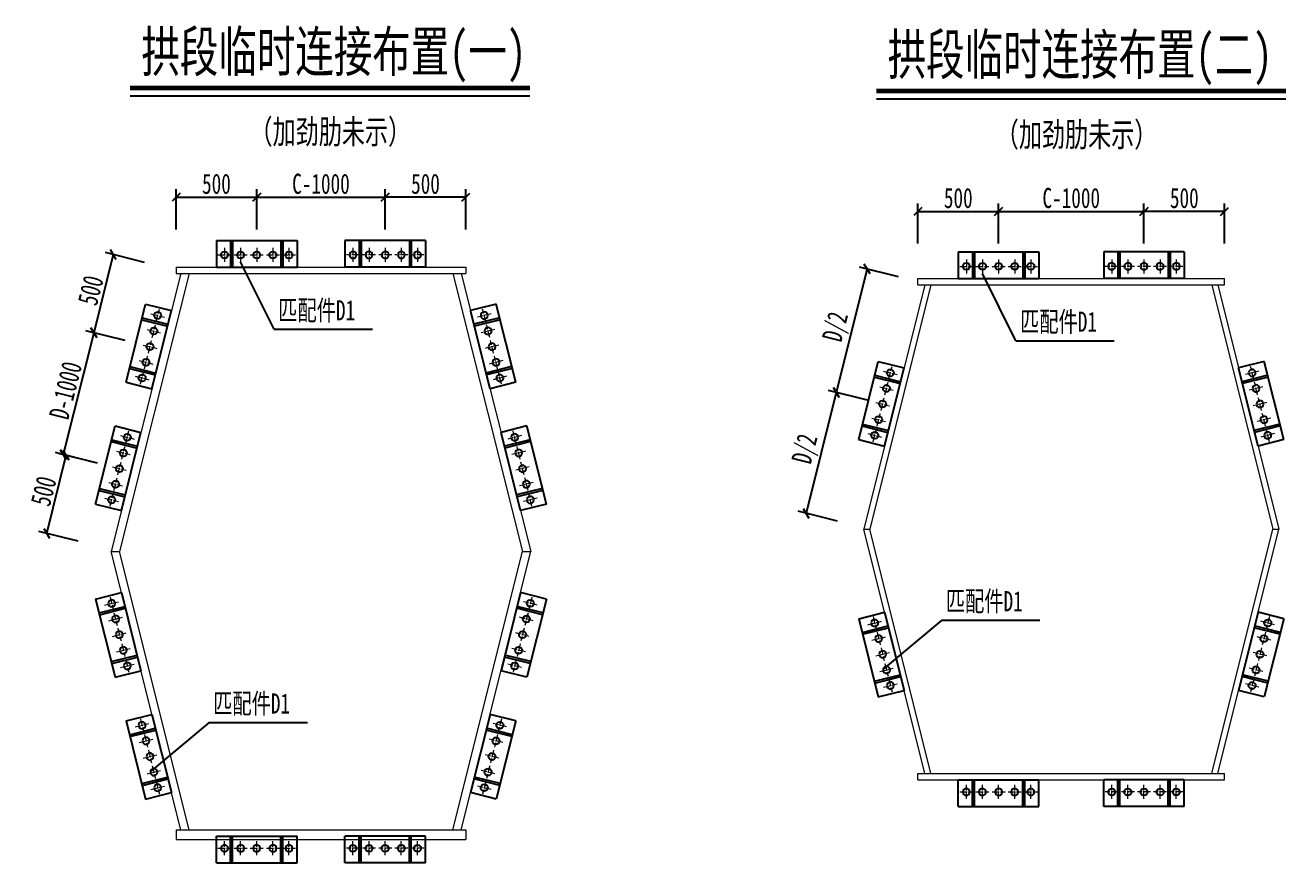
# Model space of a CAD drawing. Extents: x -51050 to 71428, y 3712 to 50864.
# Drawn here: x 3095 to 10914, y 7166 to 12365 of the extents above; entities that cross this region are included whole.
import ezdxf

# ---------------------------------------------------------------- set-up
doc = ezdxf.new("R2010")
doc.units = 0
doc.header["$LTSCALE"] = 100
doc.header["$MEASUREMENT"] = 0
doc.linetypes.add('CENTER2', pattern=[1.125, 0.75, -0.125, 0.125, -0.125])
doc.layers.get('0').update_dxf_attribs({"linetype": 'CONTINUOUS'})
doc.layers.get('DEFPOINTS').update_dxf_attribs({"color": 8, "linetype": 'CONTINUOUS'})
for name, color, linetype, lineweight in [('center', 2, 'CENTER2', 13), ('text', 7, 'CONTINUOUS', 15), ('标注', 4, 'CONTINUOUS', 13), ('标题上划线', 6, 'CONTINUOUS', 60), ('横隔板', 6, 'CENTER2', 18), ('轮廓线', 3, 'CONTINUOUS', 25)]:
    doc.layers.add(name, color=color, linetype=linetype, lineweight=lineweight)
doc.styles.get("Standard").update_dxf_attribs({"font": '仿宋_GB2312.ttf', "width": 0.7})
doc.styles.add('样式 1', font='仿宋_GB2312.ttf', dxfattribs={"width": 0.7})
doc.dimstyles.new('1', dxfattribs={"dimscale": 0, "dimtxt": 2.5, "dimasz": 1, "dimexe": 1, "dimexo": 2.5, "dimgap": 1, "dimtad": 1, "dimdec": 0, "dimlfac": 0.666667, "dimzin": 0, "dimdsep": 46, "dimtxsty": 'Standard', "dimblk": 'OBLIQUE', "dimcen": 0, "dimclrd": 256, "dimclre": 256, "dimadec": 0, "dimazin": 0, "dimtfac": 0.00144, "dimtdec": 0, "dimtofl": 0, "dimtmove": 2, "dimatfit": 3, "dimldrblk": 'OBLIQUE', "dimfxl": 4, "dimfxlon": 1, "dimtolj": 1, "dimtzin": 0, "dimarcsym": 0})

# ---------------------------------------------------------------- blocks, each defined once
blk = doc.blocks.new('LIANJIE')
at = {"layer": 'center', "linetype": 'CENTER2', "ltscale": 0.6}
for p, q in [((-200, 118.5), (-200, 31.5)), ((-100, 118.5), (-100, 31.5)), ((0, 118.5), (0, 31.5)), ((100, 118.5), (100, 31.5)), ((200, 118.5), (200, 31.5)), ((-240.5, 75), (-159.5, 75)), ((-140.5, 75), (-59.5, 75)), ((-40.5, 75), (40.5, 75)), ((59.5, 75), (140.5, 75)), ((159.5, 75), (240.5, 75))]:
    blk.add_line(p, q, dxfattribs=at)
at = {"layer": '轮廓线', "ltscale": 4}
for p, q in [((-250, 165), (-250, 0)), ((-162, 165), (-162, 0)), ((-150, 165), (-150, 0)), ((150, 165), (150, 0)), ((162, 165), (162, 0)), ((250, 165), (250, 0)), ((-250, 0), (250, 0))]:
    blk.add_line(p, q, dxfattribs=at)
at = {"layer": '轮廓线', "ltscale": 200}
blk.add_line((-250, 165), (250, 165), dxfattribs=at)
at = {"layer": '轮廓线'}
for centre in [(-200, 75), (-100, 75), (0, 75), (100, 75), (200, 75)]:
    blk.add_circle(centre, 21.7, dxfattribs=at)
blk = doc.blocks.new('_Oblique')
at = {"color": 0, "linetype": 'ByBlock', "lineweight": -2}
blk.add_line((-0.5, -0.5), (0.5, 0.5), dxfattribs=at)
blk = doc.blocks.new('*D98')
at = {"layer": 'DEFPOINTS', "color": 0, "transparency": 16777216}
for p in [(4531.1, 11297.3), (4031.1, 10864.1), (4531.1, 10864.1)]:
    blk.add_point(p, dxfattribs=at)
at = {"layer": '标注', "lineweight": -2, "transparency": 16777216}
for p, q in [((4031.1, 11097.3), (4031.1, 11347.3)), ((4531.1, 11097.3), (4531.1, 11347.3)), ((4031.1, 11297.3), (4531.1, 11297.3))]:
    blk.add_line(p, q, dxfattribs=at)
at = {"layer": '标注', "lineweight": -2, "transparency": 16777216, "xscale": 50.00000001067468, "yscale": 50.00000001067468, "zscale": 50.00000001067468, "rotation": 180}
blk.add_blockref('_Oblique', (4031.1, 11297.3), dxfattribs=at)
at = {"layer": '标注', "lineweight": -2, "transparency": 16777216, "xscale": 50.00000001067468, "yscale": 50.00000001067468, "zscale": 50.00000001067468}
blk.add_blockref('_Oblique', (4531.1, 11297.3), dxfattribs=at)
at = {"layer": '标注', "transparency": 16777216, "insert": (4281.1, 11379.8), "char_height": 125, "attachment_point": 5}
blk.add_mtext('\\A1;500', dxfattribs=at)
blk = doc.blocks.new('*D99')
at = {"layer": 'DEFPOINTS', "color": 0, "transparency": 16777216}
for p in [(5327.8, 11297.3), (5327.8, 10864.1), (5827.8, 10864.1)]:
    blk.add_point(p, dxfattribs=at)
at = {"layer": '标注', "lineweight": -2, "transparency": 16777216}
for p, q in [((5327.8, 11097.3), (5327.8, 11347.3)), ((5827.8, 11097.3), (5827.8, 11347.3)), ((5827.8, 11297.3), (5327.8, 11297.3))]:
    blk.add_line(p, q, dxfattribs=at)
at = {"layer": '标注', "lineweight": -2, "transparency": 16777216, "xscale": 50.00000001067468, "yscale": 50.00000001067468, "zscale": 50.00000001067468, "rotation": 180}
blk.add_blockref('_Oblique', (5327.8, 11297.3), dxfattribs=at)
at = {"layer": '标注', "lineweight": -2, "transparency": 16777216, "xscale": 50.00000001067468, "yscale": 50.00000001067468, "zscale": 50.00000001067468}
blk.add_blockref('_Oblique', (5827.8, 11297.3), dxfattribs=at)
at = {"layer": '标注', "transparency": 16777216, "insert": (5577.8, 11379.8), "char_height": 125, "attachment_point": 5}
blk.add_mtext('\\A1;500', dxfattribs=at)
blk = doc.blocks.new('*D100')
at = {"layer": 'DEFPOINTS', "color": 0, "transparency": 16777216}
for p in [(5327.8, 11297.3), (4531.1, 10864.1), (5327.8, 10864.1)]:
    blk.add_point(p, dxfattribs=at)
at = {"layer": '标注', "lineweight": -2, "transparency": 16777216}
for p, q in [((4531.1, 11097.3), (4531.1, 11347.3)), ((5327.8, 11097.3), (5327.8, 11347.3)), ((4531.1, 11297.3), (5327.8, 11297.3))]:
    blk.add_line(p, q, dxfattribs=at)
at = {"layer": '标注', "lineweight": -2, "transparency": 16777216, "xscale": 50.00000001067468, "yscale": 50.00000001067468, "zscale": 50.00000001067468, "rotation": 180}
blk.add_blockref('_Oblique', (4531.1, 11297.3), dxfattribs=at)
at = {"layer": '标注', "lineweight": -2, "transparency": 16777216, "xscale": 50.00000001067468, "yscale": 50.00000001067468, "zscale": 50.00000001067468}
blk.add_blockref('_Oblique', (5327.8, 11297.3), dxfattribs=at)
at = {"layer": '标注', "transparency": 16777216, "insert": (4929.5, 11379.8), "char_height": 125, "attachment_point": 5}
blk.add_mtext('\\A1;C-1000', dxfattribs=at)
blk = doc.blocks.new('*D101')
at = {"layer": 'DEFPOINTS', "color": 0, "transparency": 16777216}
for p in [(4111.1, 10824.1), (3520.1, 10456.5), (3989.8, 10339.1)]:
    blk.add_point(p, dxfattribs=at)
at = {"layer": '标注', "lineweight": -2, "transparency": 16777216}
for p, q in [((3835.4, 10893.1), (3592.9, 10953.7)), ((3641.4, 10941.6), (3520.1, 10456.5)), ((3714.1, 10408), (3471.6, 10468.6))]:
    blk.add_line(p, q, dxfattribs=at)
at = {"layer": '标注', "lineweight": -2, "transparency": 16777216, "xscale": 50.00000001067468, "yscale": 50.00000001067468, "zscale": 50.00000001067468}
for p, rotation in [((3641.4, 10941.6), 75.963756532074), ((3520.1, 10456.5), 255.963756532074)]:
    blk.add_blockref('_Oblique', p, dxfattribs=dict(at, rotation=rotation))
at = {"layer": '标注', "transparency": 16777216, "insert": (3500.7, 10719.1), "char_height": 125, "attachment_point": 5, "rotation": 75.96376}
blk.add_mtext('\\A1;500', dxfattribs=at)
blk = doc.blocks.new('*D102')
at = {"layer": 'DEFPOINTS', "color": 0, "transparency": 16777216}
for p in [(3349.6, 9695.5), (3800.7, 9582.7), (3679.5, 9097.6)]:
    blk.add_point(p, dxfattribs=at)
at = {"layer": '标注', "lineweight": -2, "transparency": 16777216}
for p, q in [((3228.4, 9210.4), (3349.6, 9695.5)), ((3543.7, 9647), (3301.1, 9707.6)), ((3422.4, 9161.9), (3179.9, 9222.5))]:
    blk.add_line(p, q, dxfattribs=at)
at = {"layer": '标注', "lineweight": -2, "transparency": 16777216, "xscale": 50.00000001067468, "yscale": 50.00000001067468, "zscale": 50.00000001067468}
for p, rotation in [((3349.6, 9695.5), 75.96375653207353), ((3228.4, 9210.4), 255.9637565320735)]:
    blk.add_blockref('_Oblique', p, dxfattribs=dict(at, rotation=rotation))
at = {"layer": '标注', "transparency": 16777216, "insert": (3209, 9473), "char_height": 125, "attachment_point": 5, "rotation": 75.96376}
blk.add_mtext('\\A1;500', dxfattribs=at)
blk = doc.blocks.new('*D103')
at = {"layer": 'DEFPOINTS', "color": 0, "transparency": 16777216}
for p in [(9132.3, 11209.1), (8632.3, 10793.2), (9132.3, 10793.2)]:
    blk.add_point(p, dxfattribs=at)
at = {"layer": '标注', "lineweight": -2, "transparency": 16777216}
for p, q in [((8632.3, 11009.1), (8632.3, 11259.1)), ((9132.3, 11009.1), (9132.3, 11259.1)), ((8632.3, 11209.1), (9132.3, 11209.1))]:
    blk.add_line(p, q, dxfattribs=at)
at = {"layer": '标注', "lineweight": -2, "transparency": 16777216, "xscale": 50.00000001067468, "yscale": 50.00000001067468, "zscale": 50.00000001067468, "rotation": 180}
blk.add_blockref('_Oblique', (8632.3, 11209.1), dxfattribs=at)
at = {"layer": '标注', "lineweight": -2, "transparency": 16777216, "xscale": 50.00000001067468, "yscale": 50.00000001067468, "zscale": 50.00000001067468}
blk.add_blockref('_Oblique', (9132.3, 11209.1), dxfattribs=at)
at = {"layer": '标注', "transparency": 16777216, "insert": (8882.3, 11291.6), "char_height": 125, "attachment_point": 5}
blk.add_mtext('\\A1;500', dxfattribs=at)
blk = doc.blocks.new('*D104')
at = {"layer": 'DEFPOINTS', "color": 0, "transparency": 16777216}
for p in [(10034.2, 11209.1), (9132.3, 10793.2), (10034.2, 10793.2)]:
    blk.add_point(p, dxfattribs=at)
at = {"layer": '标注', "lineweight": -2, "transparency": 16777216}
for p, q in [((9132.3, 11009.1), (9132.3, 11259.1)), ((10034.2, 11009.1), (10034.2, 11259.1)), ((9132.3, 11209.1), (10034.2, 11209.1))]:
    blk.add_line(p, q, dxfattribs=at)
at = {"layer": '标注', "lineweight": -2, "transparency": 16777216, "xscale": 50.00000001067468, "yscale": 50.00000001067468, "zscale": 50.00000001067468, "rotation": 180}
blk.add_blockref('_Oblique', (9132.3, 11209.1), dxfattribs=at)
at = {"layer": '标注', "lineweight": -2, "transparency": 16777216, "xscale": 50.00000001067468, "yscale": 50.00000001067468, "zscale": 50.00000001067468}
blk.add_blockref('_Oblique', (10034.2, 11209.1), dxfattribs=at)
at = {"layer": '标注', "transparency": 16777216, "insert": (9583.2, 11291.6), "char_height": 125, "attachment_point": 5}
blk.add_mtext('\\A1;C-1000', dxfattribs=at)
blk = doc.blocks.new('*D105')
at = {"layer": 'DEFPOINTS', "color": 0, "transparency": 16777216}
for p in [(10034.2, 11209.1), (10034.2, 10793.2), (10534.2, 10793.2)]:
    blk.add_point(p, dxfattribs=at)
at = {"layer": '标注', "lineweight": -2, "transparency": 16777216}
for p, q in [((10034.2, 11009.1), (10034.2, 11259.1)), ((10534.2, 11009.1), (10534.2, 11259.1)), ((10534.2, 11209.1), (10034.2, 11209.1))]:
    blk.add_line(p, q, dxfattribs=at)
at = {"layer": '标注', "lineweight": -2, "transparency": 16777216, "xscale": 50.00000001067468, "yscale": 50.00000001067468, "zscale": 50.00000001067468, "rotation": 180}
blk.add_blockref('_Oblique', (10034.2, 11209.1), dxfattribs=at)
at = {"layer": '标注', "lineweight": -2, "transparency": 16777216, "xscale": 50.00000001067468, "yscale": 50.00000001067468, "zscale": 50.00000001067468}
blk.add_blockref('_Oblique', (10534.2, 11209.1), dxfattribs=at)
at = {"layer": '标注', "transparency": 16777216, "insert": (10284.2, 11291.6), "char_height": 125, "attachment_point": 5}
blk.add_mtext('\\A1;500', dxfattribs=at)
blk = doc.blocks.new('*D112')
at = {"layer": 'DEFPOINTS', "color": 0, "transparency": 16777216}
for p in [(8712.3, 10753.2), (8125.6, 10085.1), (8520.6, 9986.3)]:
    blk.add_point(p, dxfattribs=at)
at = {"layer": '标注', "lineweight": -2, "transparency": 16777216}
for p, q in [((8317.3, 10851.9), (8125.6, 10085.1)), ((8511.3, 10803.4), (8268.8, 10864)), ((8319.6, 10036.6), (8077.1, 10097.2))]:
    blk.add_line(p, q, dxfattribs=at)
at = {"layer": '标注', "lineweight": -2, "transparency": 16777216, "xscale": 50.00000001067468, "yscale": 50.00000001067468, "zscale": 50.00000001067468}
for p, rotation in [((8317.3, 10851.9), 75.96375653207384), ((8125.6, 10085.1), 255.9637565320739)]:
    blk.add_blockref('_Oblique', p, dxfattribs=dict(at, rotation=rotation))
at = {"layer": '标注', "transparency": 16777216, "insert": (8132.2, 10490.8), "char_height": 125, "attachment_point": 5, "rotation": 75.96376}
blk.add_mtext('\\A1;D/2', dxfattribs=at)
blk = doc.blocks.new('*D113')
at = {"layer": 'DEFPOINTS', "color": 0, "transparency": 16777216}
for p in [(8520.6, 9986.3), (7938.2, 9335.7), (8333.2, 9236.9)]:
    blk.add_point(p, dxfattribs=at)
at = {"layer": '标注', "lineweight": -2, "transparency": 16777216}
for p, q in [((8319.6, 10036.6), (8077.1, 10097.2)), ((8125.6, 10085.1), (7938.2, 9335.7)), ((8132.3, 9287.2), (7889.7, 9347.8))]:
    blk.add_line(p, q, dxfattribs=at)
at = {"layer": '标注', "lineweight": -2, "transparency": 16777216, "xscale": 50.00000001067468, "yscale": 50.00000001067468, "zscale": 50.00000001067468}
for p, rotation in [((8125.6, 10085.1), 75.96375653207103), ((7938.2, 9335.7), 255.9637565320711)]:
    blk.add_blockref('_Oblique', p, dxfattribs=dict(at, rotation=rotation))
at = {"layer": '标注', "transparency": 16777216, "insert": (7942.7, 9732.7), "char_height": 125, "attachment_point": 5, "rotation": 75.96376}
blk.add_mtext('\\A1;D/2', dxfattribs=at)
blk = doc.blocks.new('*D114')
at = {"layer": 'DEFPOINTS', "color": 0, "transparency": 16777216}
for p in [(3989.8, 10339.1), (3331, 9700.1), (3800.7, 9582.7)]:
    blk.add_point(p, dxfattribs=at)
at = {"layer": '标注', "lineweight": -2, "transparency": 16777216}
for p, q in [((3520.1, 10456.5), (3331, 9700.1)), ((3714.1, 10408), (3471.6, 10468.6)), ((3525, 9651.6), (3282.5, 9712.3))]:
    blk.add_line(p, q, dxfattribs=at)
at = {"layer": '标注', "lineweight": -2, "transparency": 16777216, "xscale": 50.00000001067468, "yscale": 50.00000001067468, "zscale": 50.00000001067468}
for p, rotation in [((3520.1, 10456.5), 75.96375653207319), ((3331, 9700.1), 255.9637565320732)]:
    blk.add_blockref('_Oblique', p, dxfattribs=dict(at, rotation=rotation))
at = {"layer": '标注', "transparency": 16777216, "insert": (3345.5, 10098.3), "char_height": 125, "attachment_point": 5, "rotation": 75.96376}
blk.add_mtext('\\A1;D-1000', dxfattribs=at)

msp = doc.modelspace()

# ---------------------------------------------------------------- linework, layer by layer
for p, q in [((3746.4, 11926.5), (6225.7, 11926.5)), ((8374.8, 11908.6), (10913.7, 11908.6))]:
    msp.add_line(p, q)
at = {"ltscale": 4}
for p, q in [((4639, 10477.6), (4431.1, 10895.6)), ((9240.2, 10406.6), (9032.3, 10824.6)), ((4639, 10477.6), (5248.6, 10477.6)), ((9240.2, 10406.6), (9849.8, 10406.6)), ((8779.7, 8671.9), (8415.9, 8368.2)), ((8779.7, 8671.9), (9389.2, 8671.9)), ((4235.3, 8037.2), (3871.5, 7733.5)), ((4235.3, 8037.2), (4844.9, 8037.2))]:
    msp.add_line(p, q, dxfattribs=at)
at = {"layer": '标题上划线'}
for p, q in [((3746.4, 11976.5), (6225.7, 11976.5)), ((8374.8, 11958.6), (10913.7, 11958.6))]:
    msp.add_line(p, q, dxfattribs=at)
at = {"layer": '横隔板', "color": 2, "ltscale": 550}
for p, q in [((4059.5, 10824.1), (3627.9, 9097.6)), ((4111.1, 10824.1), (3679.5, 9097.6)), ((4031.1, 10864.1), (5827.8, 10864.1)), ((4031.1, 10864.1), (4031.1, 10824.1)), ((4031.1, 10824.1), (5827.8, 10824.1)), ((5747.8, 10824.1), (6179.5, 9097.6)), ((5799.4, 10824.1), (6231, 9097.6)), ((5827.8, 10864.1), (5827.8, 10824.1)), ((8632.3, 10793.2), (10534.2, 10793.2)), ((8632.3, 10753.2), (8632.3, 10793.2)), ((10534.2, 10753.2), (10534.2, 10793.2)), ((8675.2, 10753.2), (8296.1, 9236.9)), ((8712.3, 10753.2), (8333.2, 9236.9)), ((8632.3, 10753.2), (10534.2, 10753.2)), ((10454.2, 10753.2), (10833.2, 9236.9)), ((10491.3, 10753.2), (10870.3, 9236.9)), ((8675.2, 7720.7), (8296.1, 9236.9)), ((8296.1, 9236.9), (8333.2, 9236.9)), ((8712.3, 7720.7), (8333.2, 9236.9)), ((10454.2, 7720.7), (10833.2, 9236.9)), ((10491.3, 7720.7), (10870.3, 9236.9)), ((10833.2, 9236.9), (10870.3, 9236.9)), ((4059.5, 7371.1), (3627.9, 9097.6)), ((3627.9, 9097.6), (3679.5, 9097.6)), ((4111.1, 7371.1), (3679.5, 9097.6)), ((5747.8, 7371.1), (6179.5, 9097.6)), ((5799.4, 7371.1), (6231, 9097.6)), ((6179.5, 9097.6), (6231, 9097.6)), ((8632.3, 7720.7), (10534.2, 7720.7)), ((8632.3, 7680.7), (8632.3, 7720.7)), ((8632.3, 7680.7), (10534.2, 7680.7)), ((10534.2, 7680.7), (10534.2, 7720.7)), ((4031.1, 7371.1), (5827.8, 7371.1)), ((4031.1, 7371.1), (4031.1, 7311.1)), ((5827.8, 7371.1), (5827.8, 7311.1)), ((4031.1, 7311.1), (5827.8, 7311.1))]:
    msp.add_line(p, q, dxfattribs=at)

# ---------------------------------------------------------------- block references
at = {"color": 7}
for p in [(4531.1, 10864.1), (9132.3, 10793.2)]:
    msp.add_blockref('LIANJIE', p, dxfattribs=at)
at = {"color": 7, "xscale": -1}
for p in [(5327.8, 10864.1), (10034.2, 10793.2)]:
    msp.add_blockref('LIANJIE', p, dxfattribs=at)
at = {"color": 7}
for p, rotation in [((3941.3, 10351.2), 75.96375653207524), ((8485.7, 9995), 75.96375653207524), ((3752.2, 9594.8), 75.96375653207524), ((6106.7, 8600.5), 255.9637565318192), ((10680.8, 8478.8), 255.9637565317375), ((5917.6, 7844.1), 255.9637565318192), ((10034.2, 7680.7), 179.9999999996405), ((5327.8, 7331.1), 179.9999999997474)]:
    msp.add_blockref('LIANJIE', p, dxfattribs=dict(at, rotation=rotation))
at = {"color": 7, "xscale": -1}
for p, rotation in [((5917.6, 10351.2), 284.0362434679247), ((10680.8, 9995), 284.0362434679247), ((6106.7, 9594.8), 284.0362434679247), ((3752.2, 8600.5), 104.0362434676687), ((8485.7, 8478.8), 104.036243467587), ((3941.3, 7844.1), 104.0362434676687), ((9132.3, 7680.7), 179.9999999996405), ((4531.1, 7331.1), 179.9999999997474)]:
    msp.add_blockref('LIANJIE', p, dxfattribs=dict(at, rotation=rotation))

# ---------------------------------------------------------------- texts
at = {"layer": 'text', "style": '样式 1', "width": 0.7}
for s, height, p in [('拱段临时连接布置(一)', 250, (3815.5, 12076.5)), ('拱段临时连接布置(二)', 250, (8444, 12058.6)), ('（加劲肋未示）', 150, (4486.1, 11628.9)), ('（加劲肋未示）', 150, (9114.6, 11611)), ('匹配件D1', 125, (4664.3, 10533)), ('匹配件D1', 125, (9265.5, 10462.1)), ('匹配件D1', 125, (8805, 8727.3)), ('匹配件D1', 125, (4260.6, 8092.6))]:
    msp.add_text(s, height=height, dxfattribs=at).set_placement(p)

# ---------------------------------------------------------------- dimensions: what is measured, and where the dimension line sits
at = {"layer": '标注', "color": 7}
for base, p1, p2, picture, middle in [((4531.1, 11297.3), (4031.1, 10864.1), (4531.1, 10864.1), '*D98', (4281.1, 11379.8)), ((5327.8, 11297.3), (5827.8, 10864.1), (5327.8, 10864.1), '*D99', (5577.8, 11379.8))]:
    dim = msp.add_linear_dim(base=base, p1=p1, p2=p2, dimstyle='1', override={"dimscale": 50, "dimexo": 1, "dimgap": 0.4, "dimlfac": 1, "dimclrt": 256, "dimtofl": 1}, dxfattribs=at)
    dim.commit()
    dim.dimension.update_dxf_attribs({"geometry": picture, "text_midpoint": middle})
dim = msp.add_linear_dim(base=(5327.8, 11297.3), p1=(4531.1, 10864.1), p2=(5327.8, 10864.1), text='C-1000', dimstyle='1', override={"dimscale": 50, "dimexo": 1, "dimgap": 0.4, "dimlfac": 1, "dimclrt": 256, "dimtofl": 1}, dxfattribs=at)
dim.commit()
dim.dimension.update_dxf_attribs({"geometry": '*D100', "text_midpoint": (4929.5, 11379.8)})
for p1, p2, distance, picture, middle in [((8632.3, 10793.2), (9132.3, 10793.2), 415.9, '*D103', (8882.3, 11291.6)), ((10534.2, 10793.2), (10034.2, 10793.2), -415.9, '*D105', (10284.2, 11291.6)), ((4111.1, 10824.1), (3989.8, 10339.1), -484.2, '*D101', (3500.7, 10719.1)), ((3679.5, 9097.6), (3800.7, 9582.7), 465, '*D102', (3209, 9473))]:
    dim = msp.add_aligned_dim(p1=p1, p2=p2, distance=distance, dimstyle='1', override={"dimscale": 50, "dimexo": 1, "dimgap": 0.4, "dimlfac": 1, "dimclrt": 256, "dimtofl": 1}, dxfattribs=at)
    dim.commit()
    dim.dimension.update_dxf_attribs({"geometry": picture, "text_midpoint": middle})
for p1, p2, distance, text, picture, middle in [((9132.3, 10793.2), (10034.2, 10793.2), 415.9, 'C-1000', '*D104', (9583.2, 11291.6)), ((8712.3, 10753.2), (8520.6, 9986.3), -407.1, 'D/2', '*D112', (8132.2, 10490.8)), ((3989.8, 10339.1), (3800.7, 9582.7), -484.2, 'D-1000', '*D114', (3345.5, 10098.3)), ((8520.6, 9986.3), (8333.2, 9236.9), -407.1, 'D/2', '*D113', (7942.7, 9732.7))]:
    dim = msp.add_aligned_dim(p1=p1, p2=p2, distance=distance, text=text, dimstyle='1', override={"dimscale": 50, "dimexo": 1, "dimgap": 0.4, "dimlfac": 1, "dimclrt": 256, "dimtofl": 1}, dxfattribs=at)
    dim.commit()
    dim.dimension.update_dxf_attribs({"geometry": picture, "text_midpoint": middle})

doc.saveas('drawing.dxf')
